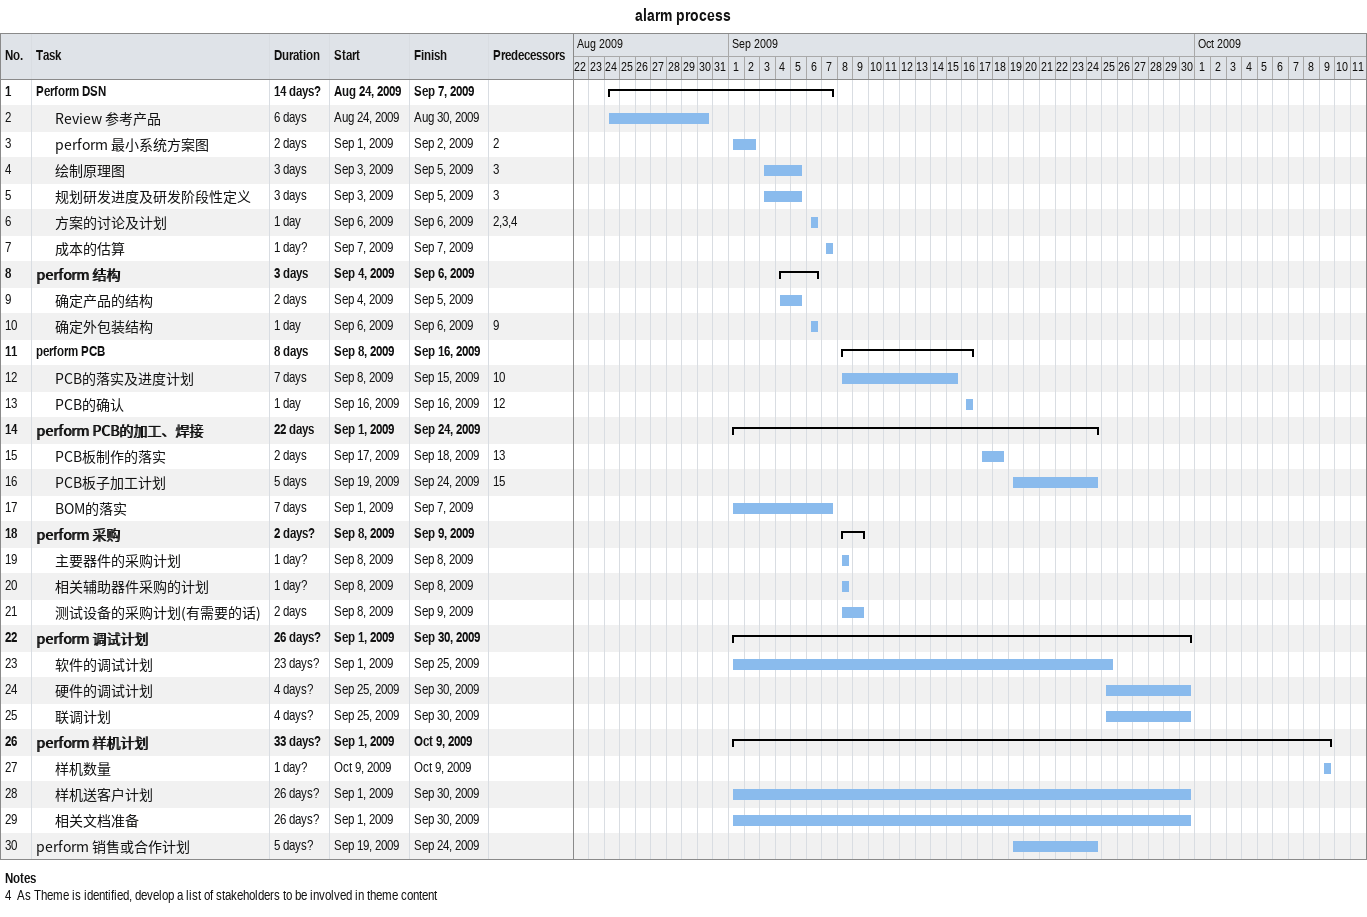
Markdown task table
alarm process

| ID | Level | Task | Duration | Start | Finish | Predecessors |
|---|---|---|---|---|---|---|
| 1 | 1 | **Perform DSN** | 14d? | 2009-08-24 | 2009-09-07 |  |
| 2 | 2 | Review 参考产品 | 6d | 2009-08-24 | 2009-08-30 |  |
| 3 | 2 | perform 最小系统方案图 | 2d | 2009-09-01 | 2009-09-02 | 2 |
| 4 | 2 | 绘制原理图 | 3d | 2009-09-03 | 2009-09-05 | 3 |
| 5 | 2 | 规划研发进度及研发阶段性定义 | 3d | 2009-09-03 | 2009-09-05 | 3 |
| 6 | 2 | 方案的讨论及计划 | 1d | 2009-09-06 | 2009-09-06 | 2, 3, 4 |
| 7 | 2 | 成本的估算 | 1d? | 2009-09-07 | 2009-09-07 |  |
| 8 | 1 | **perform 结构** | 3d | 2009-09-04 | 2009-09-06 |  |
| 9 | 2 | 确定产品的结构 | 2d | 2009-09-04 | 2009-09-05 |  |
| 10 | 2 | 确定外包装结构 | 1d | 2009-09-06 | 2009-09-06 | 9 |
| 11 | 1 | **perform PCB** | 8d | 2009-09-08 | 2009-09-16 |  |
| 12 | 2 | PCB的落实及进度计划 | 7d | 2009-09-08 | 2009-09-15 | 10 |
| 13 | 2 | PCB的确认 | 1d | 2009-09-16 | 2009-09-16 | 12 |
| 14 | 1 | **perform PCB的加工、焊接** | 22d | 2009-09-01 | 2009-09-24 |  |
| 15 | 2 | PCB板制作的落实 | 2d | 2009-09-17 | 2009-09-18 | 13 |
| 16 | 2 | PCB板子加工计划 | 5d | 2009-09-19 | 2009-09-24 | 15 |
| 17 | 2 | BOM的落实 | 7d | 2009-09-01 | 2009-09-07 |  |
| 18 | 1 | **perform 采购** | 2d? | 2009-09-08 | 2009-09-09 |  |
| 19 | 2 | 主要器件的采购计划 | 1d? | 2009-09-08 | 2009-09-08 |  |
| 20 | 2 | 相关辅助器件采购的计划 | 1d? | 2009-09-08 | 2009-09-08 |  |
| 21 | 2 | 测试设备的采购计划(有需要的话) | 2d | 2009-09-08 | 2009-09-09 |  |
| 22 | 1 | **perform 调试计划** | 26d? | 2009-09-01 | 2009-09-30 |  |
| 23 | 2 | 软件的调试计划 | 23d? | 2009-09-01 | 2009-09-25 |  |
| 24 | 2 | 硬件的调试计划 | 4d? | 2009-09-25 | 2009-09-30 |  |
| 25 | 2 | 联调计划 | 4d? | 2009-09-25 | 2009-09-30 |  |
| 26 | 1 | **perform 样机计划** | 33d? | 2009-09-01 | 2009-10-09 |  |
| 27 | 2 | 样机数量 | 1d? | 2009-10-09 | 2009-10-09 |  |
| 28 | 2 | 样机送客户计划 | 26d? | 2009-09-01 | 2009-09-30 |  |
| 29 | 2 | 相关文档准备 | 26d? | 2009-09-01 | 2009-09-30 |  |
| 30 | 1 | perform 销售或合作计划 | 5d? | 2009-09-19 | 2009-09-24 |  |

Notes
- 4: As Theme is identified, develop a list of stakeholders to be involved in theme content
